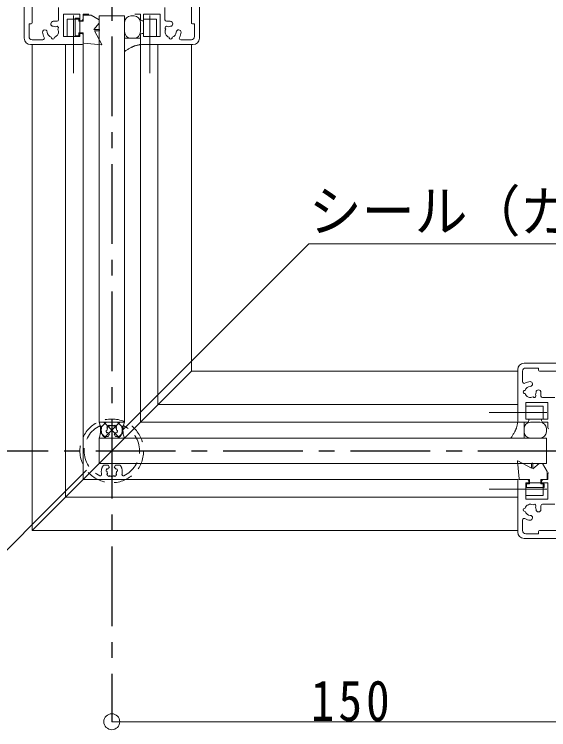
# Model space of a CAD drawing. Units: millimetres at full size, sheet at 1:5; details may follow other scales. Extents: x -1050 to 1050, y -742 to 742.
# Drawn here: x -182.6 to -14.8, y -339.3 to -114.8 of the extents above; entities that cross this region are included whole.
import ezdxf
from ezdxf.enums import TextEntityAlignment as Align

# ---------------------------------------------------------------- set-up
doc = ezdxf.new("R2010")
doc.units = ezdxf.units.MM
doc.header["$LTSCALE"] = 5
doc.linetypes.add('CHAIN1', pattern=[8, 5, -1, 1, -1])
doc.linetypes.add('DASHED1', pattern=[1.8, 1.2, -0.6])
doc.layers.add('0-0_通り芯', color=7, linetype='CHAIN1')
for name, color, linetype, lineweight in [('0-3_寸法', 54, 'Continuous', 20), ('0-4_手摺部材', 92, 'Continuous', 20), ('0-7_ガラス', 6, 'Continuous', 20), ('0-8_その他', 11, 'Continuous', 20), ('0-9_文字', 3, 'Continuous', 20), ('0-A_支柱', 6, 'Continuous', 20)]:
    doc.layers.add(name, color=color, linetype=linetype, lineweight=lineweight)
doc.styles.add('ＭＳ ゴシック', font='')
doc.styles.get('ＭＳ ゴシック').set_extended_font_data('MS Gothic')

# ---------------------------------------------------------------- blocks, each defined once
blk = doc.blocks.new('dimension_origin')
at = {"color": 0, "linetype": 'Continuous', "lineweight": -2}
blk.add_circle((0, 0), 1.25, dxfattribs=at)

msp = doc.modelspace()

# ---------------------------------------------------------------- linework, layer by layer
at = {"layer": '0-0_通り芯'}
for p, q in [((-151.98, -1.793), (-151.98, -336.793)), ((-236.98, -251.793), (948.02, -251.793))]:
    msp.add_line(p, q, dxfattribs=at)
at = {"layer": '0-0_通り芯', "linetype": 'Continuous'}
msp.add_line((-160.98, -124.293), (-160.98, -124.112), dxfattribs=at)
at = {"layer": '0-3_寸法'}
msp.add_line((-151.98, -336.793), (-1.98, -336.793), dxfattribs=at)
at = {"layer": '0-4_手摺部材'}
for p, q in [((-165.98, -121.793), (-165.98, -116.293)), ((-165.98, -116.293), (-161.98, -116.293)), ((-161.98, -121.716), (-161.98, -116.293)), ((-141.98, -121.793), (-141.98, -116.293)), ((-141.98, -116.293), (-137.98, -116.293)), ((-137.98, -121.716), (-137.98, -116.293)), ((-176.98, -124.293), (-176.98, -276.793)), ((-166.48, -266.293), (-166.48, -124.293)), ((-160.98, -260.793), (-160.98, -124.293)), ((-142.98, -242.793), (-142.98, -124.29)), ((-137.48, -124.293), (-137.48, -237.293)), ((-126.98, -226.793), (-126.98, -124.293)), ((-126.98, -226.793), (-176.98, -276.793)), ((-126.98, -226.793), (-24.48, -226.793)), ((-24.48, -237.293), (-137.48, -237.293)), ((-21.903, -237.793), (-16.48, -237.793)), ((-16.48, -241.793), (-16.48, -237.793)), ((-21.98, -241.793), (-16.48, -241.793)), ((-142.98, -242.793), (-24.477, -242.793)), ((-160.98, -260.793), (-24.48, -260.793)), ((-21.903, -261.793), (-16.48, -261.793)), ((-16.48, -265.793), (-16.48, -261.793)), ((-166.48, -266.293), (-24.48, -266.293)), ((-21.98, -265.793), (-16.48, -265.793)), ((-24.48, -276.793), (-176.98, -276.793))]:
    msp.add_line(p, q, dxfattribs=at)
at = {"layer": '0-4_手摺部材', "linetype": 'CHAIN1'}
for p, q in [((-163.98, -133.293), (-163.98, -115.191)), ((-139.98, -133.293), (-139.98, -115.191)), ((-33.48, -239.793), (-15.378, -239.793)), ((-33.48, -263.793), (-15.378, -263.793))]:
    msp.add_line(p, q, dxfattribs=at)
at = {"layer": '0-7_ガラス'}
for p, q in [((-147.98, -115.293), (-155.98, -115.293)), ((-155.98, -115.293), (-155.98, -242.793)), ((-147.98, -242.793), (-147.98, -115.293)), ((-147.98, -242.793), (-155.98, -242.793)), ((-155.98, -247.793), (-15.48, -247.793)), ((-155.98, -247.793), (-155.98, -255.793)), ((-15.48, -247.793), (-15.48, -255.793)), ((-15.48, -255.793), (-155.98, -255.793))]:
    msp.add_line(p, q, dxfattribs=at)
at = {"layer": '0-8_その他'}
for p, q in [((-162.28, -116.043), (-163.48, -116.043)), ((-163.48, -121.543), (-163.48, -116.043)), ((-162.28, -116.993), (-162.28, -116.043)), ((-160.98, -116.993), (-160.98, -115.193)), ((-158.48, -115.043), (-160.83, -115.043)), ((-158.48, -115.043), (-155.98, -116.543)), ((-155.98, -116.543), (-155.98, -117.543)), ((-144.98, -115.293), (-145.98, -115.293)), ((-162.28, -116.993), (-160.98, -116.993)), ((-157.58, -119.543), (-155.98, -117.543)), ((-147.98, -117.293), (-147.98, -120.293)), ((-142.98, -120.293), (-142.98, -117.293)), ((-162.28, -120.593), (-160.98, -120.593)), ((-162.28, -121.543), (-162.28, -120.593)), ((-160.98, -123.612), (-160.98, -120.593)), ((-155.98, -119.543), (-157.58, -119.543)), ((-155.98, -119.943), (-157.366, -119.943)), ((-157.366, -119.943), (-155.074, -124.227)), ((-155.88, -119.843), (-155.88, -119.643)), ((-162.28, -121.543), (-163.48, -121.543)), ((-147.98, -122.293), (-147.98, -126.448)), ((-142.98, -122.293), (-147.98, -122.293)), ((-145.98, -122.293), (-144.98, -122.293)), ((-142.98, -122.293), (-142.98, -124.293)), ((-155.172, -124.374), (-160.8, -123.811)), ((-155.518, -244.589), (-153.723, -242.793)), ((-154.48, -242.793), (-149.48, -247.793)), ((-154.48, -247.793), (-149.48, -242.793)), ((-150.237, -242.793), (-148.442, -244.589)), ((-22.48, -242.793), (-24.48, -242.793)), ((-22.48, -242.793), (-22.48, -247.793)), ((-20.48, -242.793), (-17.48, -242.793)), ((-155.518, -245.997), (-153.723, -247.793)), ((-150.237, -247.793), (-148.442, -245.997)), ((-22.48, -245.793), (-22.48, -244.793)), ((-15.48, -244.793), (-15.48, -245.793)), ((-22.48, -247.793), (-26.635, -247.793)), ((-17.48, -247.793), (-20.48, -247.793)), ((-24.561, -254.985), (-23.998, -260.613)), ((-20.13, -257.179), (-24.414, -254.886)), ((-20.13, -255.793), (-20.13, -257.179)), ((-20.03, -255.693), (-19.83, -255.693)), ((-19.73, -257.393), (-17.73, -255.793)), ((-19.73, -255.793), (-19.73, -257.393)), ((-16.73, -255.793), (-17.73, -255.793)), ((-15.23, -258.293), (-16.73, -255.793)), ((-15.23, -258.293), (-15.23, -260.643)), ((-23.799, -260.793), (-20.78, -260.793)), ((-21.73, -262.093), (-21.73, -263.293)), ((-21.73, -262.093), (-20.78, -262.093)), ((-20.78, -262.093), (-20.78, -260.793)), ((-17.18, -260.793), (-15.38, -260.793)), ((-17.18, -262.093), (-17.18, -260.793)), ((-17.18, -262.093), (-16.23, -262.093)), ((-16.23, -262.093), (-16.23, -263.293)), ((-21.73, -263.293), (-16.23, -263.293))]:
    msp.add_line(p, q, dxfattribs=at)
for points in [[(-142.98, -124.293), (-142.996, -124.296), (-143.043, -124.305), (-143.12, -124.319), (-143.225, -124.339), (-143.355, -124.364), (-143.507, -124.394), (-143.676, -124.429), (-143.859, -124.469), (-144.051, -124.513), (-144.247, -124.563), (-144.441, -124.616), (-144.628, -124.672), (-144.804, -124.729), (-144.963, -124.784), (-145.1, -124.836), (-145.212, -124.88), (-145.294, -124.914), (-145.345, -124.935), (-145.362, -124.942), (-145.379, -124.95), (-145.43, -124.972), (-145.513, -125.01), (-145.627, -125.063), (-145.77, -125.132), (-145.936, -125.217), (-146.124, -125.317), (-146.327, -125.429), (-146.54, -125.551), (-146.758, -125.68), (-146.973, -125.811), (-147.181, -125.94), (-147.374, -126.061), (-147.548, -126.172), (-147.698, -126.267), (-147.819, -126.345), (-147.907, -126.402), (-147.962, -126.437), (-147.98, -126.448)], [(-24.48, -242.793), (-24.483, -242.809), (-24.492, -242.856), (-24.506, -242.933), (-24.526, -243.038), (-24.551, -243.168), (-24.581, -243.32), (-24.616, -243.489), (-24.656, -243.672), (-24.7, -243.864), (-24.75, -244.06), (-24.803, -244.254), (-24.859, -244.441), (-24.916, -244.617), (-24.971, -244.776), (-25.023, -244.913), (-25.067, -245.025), (-25.101, -245.107), (-25.122, -245.158), (-25.129, -245.175), (-25.137, -245.192), (-25.159, -245.243), (-25.197, -245.326), (-25.25, -245.44), (-25.319, -245.582), (-25.404, -245.749), (-25.504, -245.937), (-25.616, -246.14), (-25.738, -246.353), (-25.867, -246.571), (-25.998, -246.786), (-26.127, -246.994), (-26.248, -247.187), (-26.359, -247.361), (-26.454, -247.511), (-26.532, -247.632), (-26.589, -247.72), (-26.624, -247.775), (-26.635, -247.793)]]:
    msp.add_lwpolyline(points, dxfattribs=at)
for centre, radius, start, end in [((-160.83, -115.193), 0.15, 90, 180), ((-145.98, -117.293), 2, 90, 180), ((-144.98, -117.293), 2, 0, 90), ((-155.98, -119.643), 0.1, 0, 90), ((-155.98, -119.843), 0.1, 270, 360), ((-145.98, -120.293), 2, 180, 270), ((-144.98, -120.293), 2, 270, 0), ((-160.78, -123.612), 0.2, 180, 264.28941), ((-155.162, -124.274), 0.1, 264.28941, 28.15108), ((-161.98, -245.293), 6.5, 337.38014, 22.61986), ((-141.98, -245.293), 6.5, 157.38014, 202.61986), ((-20.48, -244.793), 2, 90, 180), ((-17.48, -244.793), 2, 360, 90), ((-20.48, -245.793), 2, 180, 270), ((-17.48, -245.793), 2, 270, 360), ((-24.461, -254.975), 0.1, 61.84892, 185.71059), ((-20.03, -255.793), 0.1, 90, 180), ((-19.83, -255.793), 0.1, 0, 90), ((-23.799, -260.593), 0.2, 185.71059, 270), ((-15.38, -260.643), 0.15, 270, 360)]:
    msp.add_arc(centre, radius, start, end, dxfattribs=at)
at = {"layer": '0-9_文字'}
for points in [[(-148.479, -245.156), (-90.116, -186.793), (71.134, -186.793)], [(-159.92, -257.873), (-238.84, -336.793), (-328.84, -336.793)]]:
    msp.add_lwpolyline(points, dxfattribs=at)
at = {"layer": '0-A_支柱'}
for p, q in [((-179.48, -81.293), (-179.48, -122.293)), ((-124.48, -81.293), (-124.48, -122.293)), ((-176.98, -112.093), (-176.98, -117.493)), ((-126.98, -112.093), (-126.98, -117.493)), ((-168.68, -116.493), (-168.68, -112.643)), ((-135.28, -116.493), (-135.28, -112.643)), ((-167.18, -114.793), (-167.18, -121.793)), ((-167.18, -114.793), (-161.98, -114.793)), ((-161.98, -114.793), (-161.98, -116.493)), ((-160.98, -116.293), (-160.98, -114.793)), ((-160.98, -114.793), (-159.213, -114.793)), ((-142.98, -114.793), (-144.747, -114.793)), ((-142.98, -116.293), (-142.98, -114.793)), ((-141.98, -114.793), (-141.98, -116.493)), ((-136.78, -114.793), (-141.98, -114.793)), ((-136.78, -114.793), (-136.78, -121.793)), ((-177.98, -117.793), (-177.28, -117.793)), ((-177.98, -117.793), (-177.98, -121.793)), ((-170.352, -116.993), (-169.18, -116.993)), ((-161.68, -116.793), (-161.48, -116.793)), ((-142.28, -116.793), (-142.48, -116.793)), ((-133.608, -116.993), (-134.78, -116.993)), ((-125.98, -117.793), (-126.68, -117.793)), ((-125.98, -117.793), (-125.98, -121.793)), ((-161.98, -121.093), (-161.98, -121.793)), ((-161.68, -120.793), (-161.48, -120.793)), ((-142.28, -120.793), (-142.48, -120.793)), ((-141.98, -121.093), (-141.98, -121.793)), ((-176.98, -122.793), (-173.652, -122.793)), ((-167.18, -121.793), (-161.98, -121.793)), ((-160.98, -121.293), (-160.98, -123.993)), ((-142.98, -121.293), (-142.98, -123.993)), ((-136.78, -121.793), (-141.98, -121.793)), ((-126.98, -122.793), (-130.308, -122.793)), ((-161.28, -124.293), (-177.48, -124.293)), ((-142.68, -124.293), (-126.48, -124.293)), ((-22.48, -224.293), (18.52, -224.293)), ((-24.48, -242.493), (-24.48, -226.293)), ((-17.98, -225.793), (-21.98, -225.793)), ((-17.98, -225.793), (-17.98, -226.493)), ((-22.98, -226.793), (-22.98, -230.121)), ((-12.28, -226.793), (-17.68, -226.793)), ((-17.18, -233.421), (-17.18, -234.593)), ((-16.68, -235.093), (-12.83, -235.093)), ((-21.98, -236.593), (-21.98, -241.793)), ((-14.98, -236.593), (-21.98, -236.593)), ((-14.98, -236.593), (-14.98, -241.793)), ((-21.28, -241.793), (-21.98, -241.793)), ((-20.98, -242.093), (-20.98, -242.293)), ((-16.98, -242.093), (-16.98, -242.293)), ((-14.98, -241.793), (-16.68, -241.793)), ((-21.48, -242.793), (-24.18, -242.793)), ((-16.48, -242.793), (-14.98, -242.793)), ((-14.98, -242.793), (-14.98, -244.56)), ((-14.98, -260.793), (-14.98, -259.026)), ((-24.48, -261.093), (-24.48, -277.293)), ((-21.48, -260.793), (-24.18, -260.793)), ((-21.28, -261.793), (-21.98, -261.793)), ((-21.98, -266.993), (-21.98, -261.793)), ((-20.98, -261.493), (-20.98, -261.293)), ((-16.98, -261.493), (-16.98, -261.293)), ((-14.98, -261.793), (-16.68, -261.793)), ((-16.48, -260.793), (-14.98, -260.793)), ((-14.98, -266.993), (-14.98, -261.793)), ((-14.98, -266.993), (-21.98, -266.993)), ((-17.18, -270.165), (-17.18, -268.993)), ((-16.68, -268.493), (-12.83, -268.493)), ((-22.98, -276.793), (-22.98, -273.465)), ((-17.98, -277.793), (-21.98, -277.793)), ((-17.98, -277.793), (-17.98, -277.093)), ((-12.28, -276.793), (-17.68, -276.793)), ((-22.48, -279.293), (18.52, -279.293))]:
    msp.add_line(p, q, dxfattribs=at)
at = {"layer": '0-A_支柱', "linetype": 'DASHED1'}
for p, q in [((-153.279, -244.543), (-153.497, -244.325)), ((-152.73, -243.994), (-152.948, -243.776)), ((-151.23, -243.994), (-151.012, -243.776)), ((-150.681, -244.543), (-150.463, -244.325)), ((-153.48, -245.293), (-153.778, -245.373)), ((-153.279, -246.043), (-153.577, -246.123)), ((-152.73, -246.592), (-153.135, -247.293)), ((-151.23, -246.592), (-150.825, -247.293)), ((-150.681, -246.043), (-150.383, -246.123)), ((-150.48, -245.293), (-150.182, -245.373)), ((-153.135, -247.293), (-154.605, -247.293)), ((-150.825, -247.293), (-149.355, -247.293)), ((-153.135, -256.293), (-154.605, -256.293)), ((-153.279, -257.543), (-153.577, -257.463)), ((-152.73, -256.994), (-153.135, -256.293)), ((-151.23, -256.994), (-150.825, -256.293)), ((-150.825, -256.293), (-149.355, -256.293)), ((-150.681, -257.543), (-150.383, -257.463)), ((-153.48, -258.293), (-153.778, -258.213)), ((-153.279, -259.043), (-153.497, -259.261)), ((-152.73, -259.592), (-152.948, -259.81)), ((-151.23, -259.592), (-151.012, -259.81)), ((-150.681, -259.043), (-150.463, -259.261)), ((-150.48, -258.293), (-150.182, -258.213))]:
    msp.add_line(p, q, dxfattribs=at)
msp.add_circle((-151.98, -251.793), 10, dxfattribs=at)
at = {"layer": '0-A_支柱'}
for centre, radius, start, end in [((-169.18, -116.493), 0.5, 270, 360), ((-161.68, -116.493), 0.3, 180, 270), ((-161.48, -116.293), 0.5, 270, 360), ((-142.48, -116.293), 0.5, 180, 270), ((-142.28, -116.493), 0.3, 270, 360), ((-134.78, -116.493), 0.5, 180, 270), ((-177.28, -117.493), 0.3, 270, 360), ((-170.352, -117.77), 0.777, 90, 267.0989), ((-170.48, -120.293), 1.75, 61.42642, 87.0989), ((-169.243, -119.055), 0.5, 306.78679, 143.21321), ((-134.717, -119.055), 0.5, 36.78679, 233.21321), ((-133.48, -120.293), 1.75, 92.9011, 118.57358), ((-133.608, -117.77), 0.777, 272.9011, 90), ((-126.68, -117.493), 0.3, 180, 270), ((-172.978, -120.4), 0.75, 2.4576, 182.4576), ((-170.48, -120.293), 3.25, 182.4576, 212.23095), ((-170.48, -120.293), 1.75, 182.4576, 253.57358), ((-170.48, -120.293), 1.75, 286.42642, 28.57358), ((-161.68, -121.093), 0.3, 90, 180), ((-161.48, -121.293), 0.5, 0, 90), ((-142.48, -121.293), 0.5, 90, 180), ((-142.28, -121.093), 0.3, 0, 90), ((-133.48, -120.293), 1.75, 151.42642, 253.57358), ((-133.48, -120.293), 1.75, 286.42642, 357.5424), ((-130.982, -120.4), 0.75, 357.5424, 177.5424), ((-133.48, -120.293), 3.25, 327.76905, 357.5424), ((-177.48, -122.293), 2, 180, 270), ((-176.98, -121.793), 1, 180, 270), ((-173.652, -122.293), 0.5, 270, 32.23095), ((-170.48, -122.043), 0.5, 171.78679, 8.21321), ((-133.48, -122.043), 0.5, 171.78679, 8.21321), ((-130.308, -122.293), 0.5, 147.76905, 270), ((-126.98, -121.793), 1, 270, 360), ((-126.48, -122.293), 2, 270, 360), ((-161.28, -123.993), 0.3, 270, 360), ((-142.68, -123.993), 0.3, 180, 270), ((-22.48, -226.293), 2, 90, 180), ((-21.98, -226.793), 1, 90, 180), ((-17.68, -226.493), 0.3, 180, 270), ((-22.48, -230.121), 0.5, 180, 302.23095), ((-20.48, -233.293), 3.25, 92.4576, 122.23095), ((-20.587, -230.795), 0.75, 272.4576, 92.4576), ((-22.23, -233.293), 0.5, 81.78679, 278.21321), ((-20.48, -233.293), 1.75, 92.4576, 163.57358), ((-20.48, -233.293), 1.75, 331.42642, 357.0989), ((-17.957, -233.421), 0.777, 0, 177.0989), ((-20.48, -233.293), 1.75, 196.42642, 298.57358), ((-19.243, -234.53), 0.5, 216.78679, 53.21321), ((-16.68, -234.593), 0.5, 180, 270), ((-21.48, -242.293), 0.5, 270, 360), ((-21.28, -242.093), 0.3, 0, 90), ((-16.68, -242.093), 0.3, 90, 180), ((-16.48, -242.293), 0.5, 180, 270), ((-24.18, -242.493), 0.3, 180, 270), ((-14.68, -244.56), 0.3, 180, 255.70562), ((-14.68, -259.026), 0.3, 104.29438, 180), ((-24.18, -261.093), 0.3, 90, 180), ((-21.48, -261.293), 0.5, 0, 90), ((-21.28, -261.493), 0.3, 270, 360), ((-16.48, -261.293), 0.5, 90, 180), ((-16.68, -261.493), 0.3, 180, 270), ((-20.48, -270.293), 1.75, 61.42642, 163.57358), ((-19.243, -269.055), 0.5, 306.78679, 143.21321), ((-16.68, -268.993), 0.5, 90, 180), ((-22.23, -270.293), 0.5, 81.78679, 278.21321), ((-20.48, -270.293), 1.75, 196.42642, 267.5424), ((-20.48, -270.293), 1.75, 2.9011, 28.57358), ((-17.957, -270.165), 0.777, 182.9011, 360), ((-22.48, -273.465), 0.5, 57.76905, 180), ((-20.48, -270.293), 3.25, 237.76905, 267.5424), ((-20.587, -272.791), 0.75, 267.5424, 87.5424), ((-22.48, -277.293), 2, 180, 270), ((-21.98, -276.793), 1, 180, 270), ((-17.68, -277.093), 0.3, 90, 180)]:
    msp.add_arc(centre, radius, start, end, dxfattribs=at)
at = {"layer": '0-A_支柱', "linetype": 'DASHED1'}
for centre, radius, start, end in [((-151.98, -251.793), 8.7, 115.42649, 244.57351), ((-155.682, -244.435), 0.5, 346.94418, 93.85282), ((-151.98, -245.293), 3.3, 166.94418, 217.3052), ((-151.98, -245.293), 1.8, 122.54444, 147.45558), ((-151.98, -245.293), 1.5, 150.00001, 180), ((-151.98, -245.293), 1.5, 59.99999, 120.00001), ((-151.98, -245.293), 1.8, 32.54443, 57.45557), ((-151.98, -245.293), 1.5, 0, 30), ((-151.98, -245.293), 3.3, 322.6948, 13.05582), ((-148.278, -244.435), 0.5, 86.14718, 193.05582), ((-151.98, -251.793), 8.7, 295.42649, 64.57351), ((-151.98, -245.293), 1.8, 182.54443, 207.45557), ((-151.98, -245.293), 1.5, 210, 240.00001), ((-151.98, -245.293), 1.5, 299.99999, 329.99999), ((-151.98, -245.293), 1.8, 332.54442, 357.45557), ((-151.98, -258.293), 3.3, 142.6948, 193.05582), ((-151.98, -258.293), 1.8, 152.54443, 177.45557), ((-151.98, -258.293), 1.5, 119.99999, 150), ((-151.98, -258.293), 1.5, 30.00001, 60.00001), ((-151.98, -258.293), 1.8, 2.54443, 27.45558), ((-151.98, -258.293), 3.3, 346.94418, 37.3052), ((-155.682, -259.151), 0.5, 266.14718, 13.05582), ((-151.98, -258.293), 1.8, 212.54442, 237.45556), ((-151.98, -258.293), 1.5, 180, 209.99999), ((-151.98, -258.293), 1.5, 239.99999, 300.00001), ((-151.98, -258.293), 1.8, 302.54443, 327.45557), ((-151.98, -258.293), 1.5, 330, 360), ((-148.278, -259.151), 0.5, 166.94418, 273.85282)]:
    msp.add_arc(centre, radius, start, end, dxfattribs=at)

# ---------------------------------------------------------------- block references
at = {"layer": '0-3_寸法', "xscale": 2, "yscale": 2, "rotation": 180}
msp.add_blockref('dimension_origin', (-151.98, -336.793), dxfattribs=at)

# ---------------------------------------------------------------- texts
at = {"layer": '0-3_寸法', "insert": (-89.48, -336.793), "char_height": 12.83, "attachment_point": 7, "style": 'ＭＳ ゴシック'}
msp.add_mtext('\\T1.17;\\W0.85;150', dxfattribs=at)
at = {"layer": '0-9_文字', "style": 'ＭＳ ゴシック', "width": 0.95}
msp.add_text('シール（ガラス工事）', height=12.83, dxfattribs=at).set_placement((-90.116, -186.793), align=Align.BOTTOM_LEFT)

doc.saveas('drawing.dxf')
